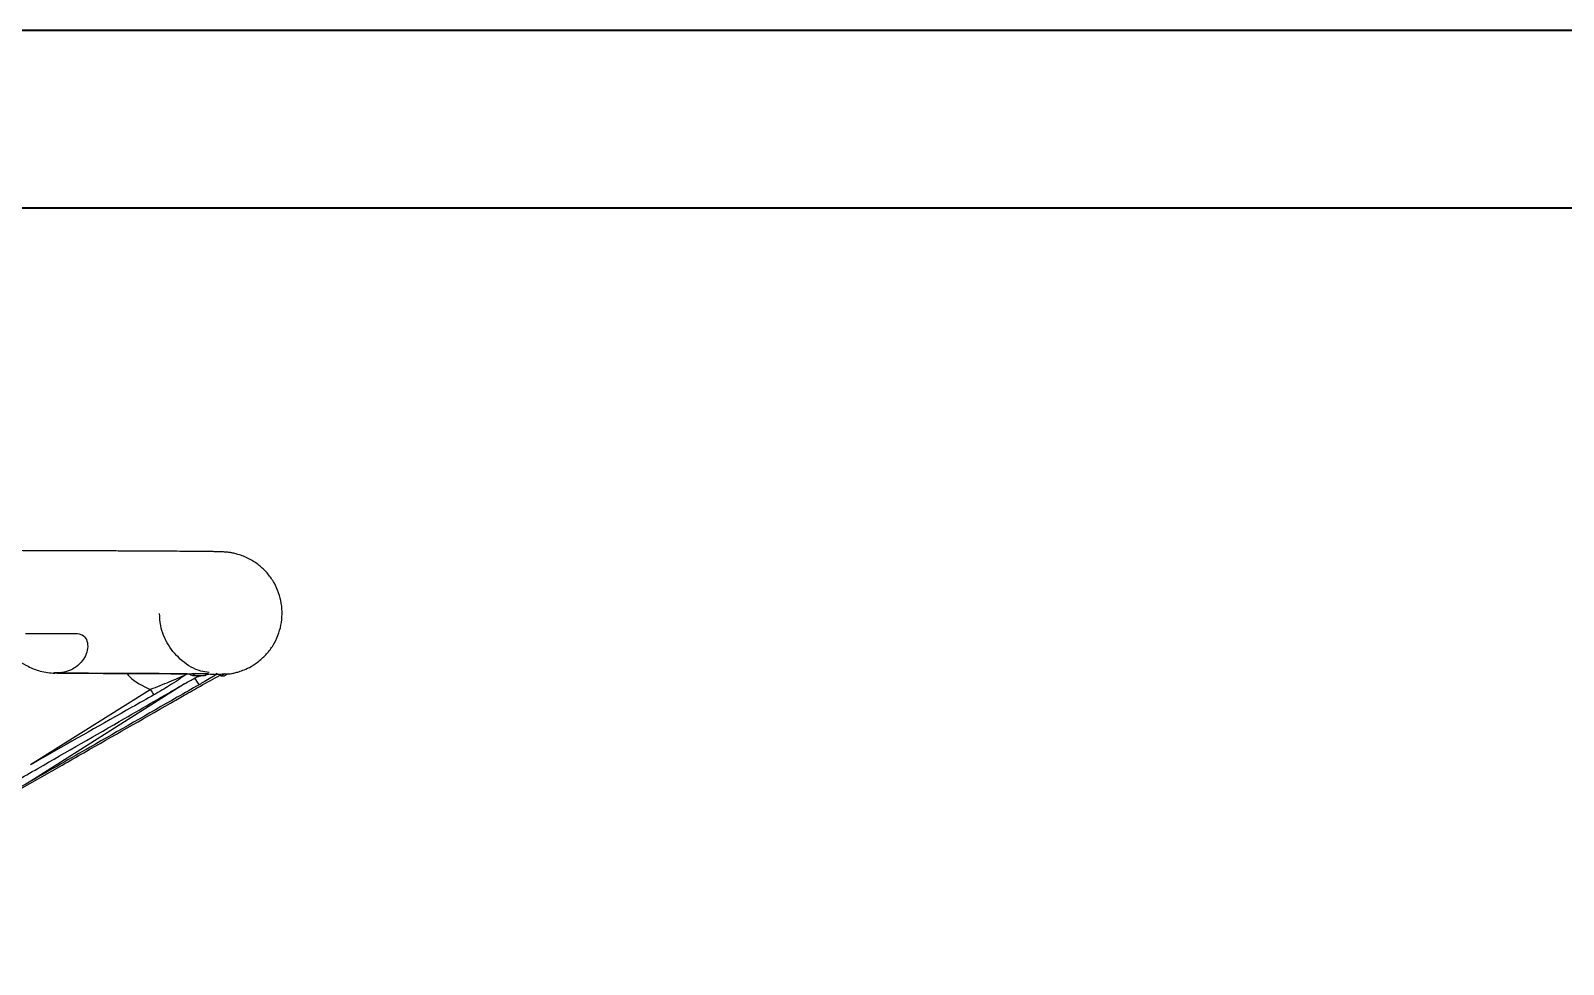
# Model space of a CAD drawing. Header units: millimetres. Extents: x 2180 to 4616, y 795 to 2518.
# Drawn here: x 3882.4 to 4132.7, y 2365.5 to 2518 of the extents above; entities that cross this region are included whole.
import ezdxf

# ---------------------------------------------------------------- set-up
doc = ezdxf.new("R2010")
doc.units = ezdxf.units.MM
doc.layers.add('AM_BOR', color=7, linetype='Continuous', lineweight=50)
doc.layers.add('粗实线', color=7, linetype='Continuous', lineweight=40)

# ---------------------------------------------------------------- blocks, each defined once
blk = doc.blocks.new('rA3')
at = {"layer": '粗实线'}
for p, q in [((753.384, 421.26), (333.384, 421.26)), ((748.384, 416.26), (358.384, 416.26))]:
    blk.add_line(p, q, dxfattribs=at)

msp = doc.modelspace()

# ---------------------------------------------------------------- linework, layer by layer
at = {"color": 7, "linetype": 'Continuous', "lineweight": 25}
for p, q in [((3886.254, 2413.102), (3886.771, 2413.025)), ((3888.123, 2413.095), (3886.254, 2413.102)), ((3909.391, 2412.998), (3908.944, 2412.647)), ((3908.944, 2412.647), (3910.808, 2412.629)), ((3909.391, 2412.998), (3911.43, 2412.979)), ((3910.67, 2412.631), (3909.54, 2412.375)), ((3911.43, 2412.979), (3910.808, 2412.629)), ((3910.808, 2412.629), (3910.85, 2412.679)), ((3911.459, 2412.809), (3910.841, 2412.669)), ((3910.862, 2412.656), (3911.429, 2412.972)), ((3912.908, 2412.942), (3912.709, 2412.974)), ((3914.106, 2412.941), (3913.584, 2412.59)), ((3913.584, 2412.59), (3914.11, 2412.573)), ((3914.106, 2412.941), (3914.68, 2412.922)), ((3914.68, 2412.922), (3914.11, 2412.573)), ((3882.446, 2398.087), (3901.972, 2410.383)), ((3907.578, 2411.293), (3882.469, 2395.385)), ((3869.267, 2387.634), (3887.567, 2398.009))]:
    msp.add_line(p, q, dxfattribs=at)
at = {"color": 7, "linetype": 'Continuous', "lineweight": 25, "flags": 128}
msp.add_lwpolyline([(3881.587, 2419.502), (3882.7, 2419.5), (3883.799, 2419.497), (3884.885, 2419.494), (3885.958, 2419.491), (3887.017, 2419.488), (3888.062, 2419.485), (3889.094, 2419.482), (3890.112, 2419.479)], dxfattribs=at)
at = {"color": 7, "linetype": 'Continuous', "lineweight": 25}
for centre, radius, start, end in [((3920.875, 2419.55), 13.797, 211.76479, 217.59759), ((3916.071, 2419.146), 16.6, 211.86232, 215.57834)]:
    msp.add_arc(centre, radius, start, end, dxfattribs=at)
for points, knots in [([(3914.622, 2412.887), (3914.677, 2412.893), (3914.818, 2412.908), (3915.2, 2412.965), (3915.768, 2413.078), (3916.489, 2413.27), (3917.402, 2413.597), (3918.527, 2414.145), (3919.785, 2414.992), (3921.013, 2416.155), (3922.064, 2417.57), (3922.857, 2419.165), (3923.357, 2420.879), (3923.545, 2422.656), (3923.416, 2424.438), (3922.974, 2426.169), (3922.232, 2427.794), (3921.215, 2429.263), (3919.955, 2430.526), (3918.59, 2431.479), (3917.331, 2432.086), (3916.334, 2432.427), (3915.577, 2432.614), (3914.995, 2432.717), (3914.551, 2432.774), (3914.183, 2432.807), (3913.769, 2432.832), (3913.379, 2432.845), (3912.79, 2432.859), (3912.005, 2432.873), (3911.072, 2432.885), (3909.886, 2432.897), (3908.502, 2432.91), (3906.839, 2432.923), (3904.905, 2432.936), (3902.702, 2432.948), (3900.236, 2432.961), (3897.51, 2432.974), (3894.53, 2432.986), (3891.301, 2432.999), (3887.829, 2433.011), (3884.121, 2433.022), (3880.182, 2433.034), (3876.021, 2433.045), (3871.644, 2433.056), (3867.06, 2433.066), (3862.276, 2433.076), (3857.303, 2433.085), (3852.148, 2433.094), (3846.821, 2433.103), (3841.333, 2433.111), (3835.694, 2433.119), (3829.915, 2433.126), (3824.008, 2433.132), (3817.984, 2433.138), (3811.859, 2433.144), (3805.647, 2433.149), (3799.367, 2433.153), (3793.042, 2433.157), (3786.709, 2433.16), (3780.433, 2433.163), (3774.382, 2433.165), (3768.937, 2433.166), (3764.161, 2433.167), (3759.031, 2433.168), (3755.396, 2433.168), (3753.148, 2433.168)], [0, 0, 0, 0, 0.0017465, 0.0044658, 0.0070078, 0.0098268, 0.0132699, 0.01777, 0.0233681, 0.0295284, 0.0358372, 0.0421771, 0.0485239, 0.0548725, 0.0612218, 0.0675716, 0.0739223, 0.080274, 0.0866264, 0.0929737, 0.0980915, 0.1017275, 0.1047111, 0.1075398, 0.110673, 0.1150505, 0.1222946, 0.1411051, 0.1636746, 0.1818588, 0.204115, 0.2240384, 0.2453355, 0.2673737, 0.2899055, 0.3127692, 0.3358643, 0.359126, 0.3825109, 0.405989, 0.4295389, 0.4531449, 0.4767954, 0.5004811, 0.5241948, 0.5479305, 0.5716831, 0.5954484, 0.619222, 0.6430003, 0.666779, 0.690554, 0.7143201, 0.7380713, 0.7617997, 0.7854945, 0.8091398, 0.8327115, 0.8561692, 0.8794397, 0.9023738, 0.9246109, 0.9449865, 0.9610624, 0.975932, 1, 1, 1, 1]), ([(3911.612, 2413.148), (3911.137, 2413.202), (3909.522, 2413.386), (3907.087, 2414.914), (3904.783, 2417.489), (3903.637, 2420.318), (3903.523, 2422.127), (3903.481, 2422.785)], [0, 0, 0, 0, 0.1056169, 0.3587267, 0.6111527, 0.8584905, 1, 1, 1, 1]), ([(3890.112, 2419.479), (3890.457, 2419.408), (3891.15, 2419.266), (3891.719, 2418.291), (3891.822, 2417.092), (3891.46, 2415.857), (3890.7, 2414.728), (3889.62, 2413.839), (3888.283, 2413.213), (3887.283, 2413.089), (3886.771, 2413.025)], [0, 0, 0, 0, 0.1246272, 0.2497104, 0.374925, 0.4997457, 0.6192737, 0.7500197, 0.8719212, 1, 1, 1, 1]), ([(3878.074, 2416.701), (3878.124, 2416.671), (3878.287, 2416.573), (3878.788, 2416.235), (3879.553, 2415.684), (3880.644, 2414.923), (3882.145, 2414.04), (3884.122, 2413.212), (3885.598, 2413.084), (3886.399, 2413.015)], [0, 0, 0, 0, 0.0359342, 0.1176904, 0.2156757, 0.3473896, 0.5215507, 0.740469, 1, 1, 1, 1]), ([(3886.575, 2413.017), (3886.464, 2413.028), (3886.33, 2413.041), (3886.265, 2413.093), (3886.254, 2413.102)], [0, 0, 0, 0, 0.8385203, 1, 1, 1, 1]), ([(3908.023, 2412.916), (3907.091, 2412.923), (3905.222, 2412.936), (3901.91, 2412.955), (3898.432, 2412.972), (3894.854, 2412.988), (3890.938, 2413.003), (3888.03, 2413.012), (3886.576, 2413.017)], [0, 0, 0, 0, 0.1923729, 0.3854946, 0.5383615, 0.6912284, 0.8456142, 1, 1, 1, 1]), ([(3886.771, 2413.025), (3889.068, 2413.017), (3893.685, 2413.001), (3899.487, 2412.976), (3904.518, 2412.95), (3907.017, 2412.932), (3908.273, 2412.923)], [0, 0, 0, 0, 0.2462727, 0.4950304, 0.7462729, 1, 1, 1, 1]), ([(3898.14, 2412.971), (3898.291, 2412.797), (3899.314, 2411.623), (3900.749, 2410.954), (3901.972, 2410.383)], [0, 0, 0, 0, 0.1477972, 1, 1, 1, 1]), ([(3901.972, 2410.383), (3901.972, 2410.383), (3901.973, 2410.384), (3901.978, 2410.386), (3901.995, 2410.394), (3903.07, 2410.807), (3905.127, 2411.63), (3906.951, 2412.412), (3907.859, 2412.801)], [0, 0, 0, 0, 0.0000729, 0.0006459, 0.0022521, 0.0083598, 0.5064763, 1, 1, 1, 1]), ([(3907.859, 2412.801), (3906.979, 2412.205), (3905.405, 2411.14), (3903.436, 2409.993), (3902.569, 2409.488)], [0, 0, 0, 0, 0.55969458, 1, 1, 1, 1]), ([(3907.355, 2411.169), (3907.921, 2411.49), (3908.82, 2412), (3909.705, 2412.465), (3910.033, 2412.636)], [0, 0, 0, 0, 0.6303803, 1, 1, 1, 1]), ([(3907.515, 2409.417), (3908.405, 2409.925), (3910.417, 2411.071), (3912.316, 2412.132), (3913.375, 2412.723)], [0, 0, 0, 0, 0.4426348, 1, 1, 1, 1]), ([(3908.273, 2412.923), (3908.434, 2412.931), (3908.702, 2412.944), (3909.051, 2412.975), (3909.272, 2412.994), (3909.359, 2412.998), (3909.387, 2412.998), (3909.39, 2412.998)], [0, 0, 0, 0, 0.3360223, 0.5579813, 0.7819403, 0.9725676, 1, 1, 1, 1]), ([(3908.273, 2412.923), (3908.376, 2412.866), (3908.63, 2412.725), (3908.836, 2412.655), (3908.923, 2412.648), (3908.944, 2412.647)], [0, 0, 0, 0, 0.33920621, 0.83862702, 1, 1, 1, 1]), ([(3912.872, 2412.859), (3912.189, 2412.448), (3911.263, 2411.89), (3910.218, 2411.289), (3909.944, 2411.132)], [0, 0, 0, 0, 0.73735145, 1, 1, 1, 1]), ([(3911.288, 2412.893), (3911.584, 2412.89), (3912.367, 2412.881), (3912.83, 2412.872), (3913.119, 2412.866)], [0, 0, 0, 0, 0.3779572, 1, 1, 1, 1]), ([(3911.43, 2412.979), (3911.447, 2412.978), (3911.473, 2412.977), (3911.421, 2412.967), (3911.403, 2412.964)], [0, 0, 0, 0, 0.6647465, 1, 1, 1, 1]), ([(3913.119, 2412.866), (3913.251, 2412.873), (3913.516, 2412.886), (3913.837, 2412.916), (3914.029, 2412.936), (3914.09, 2412.941), (3914.103, 2412.941), (3914.106, 2412.941)], [0, 0, 0, 0, 0.2814646, 0.5659598, 0.7573018, 0.9482948, 1, 1, 1, 1]), ([(3913.119, 2412.866), (3913.234, 2412.788), (3913.475, 2412.624), (3913.546, 2412.602), (3913.584, 2412.59)], [0, 0, 0, 0, 0.4773597, 1, 1, 1, 1]), ([(3880.056, 2395.421), (3881.239, 2396.101), (3887.153, 2399.499), (3896.266, 2404.748), (3904.161, 2409.319), (3907.355, 2411.169)], [0, 0, 0, 0, 0.1295721, 0.6478768, 1, 1, 1, 1]), ([(3909.944, 2411.132), (3908.754, 2410.451), (3902.809, 2407.051), (3893.648, 2401.8), (3885.691, 2397.233), (3882.469, 2395.385)], [0, 0, 0, 0, 0.1295185, 0.6476203, 1, 1, 1, 1]), ([(3902.569, 2409.488), (3901.376, 2408.813), (3895.407, 2405.441), (3888.701, 2401.639), (3883.195, 2398.512), (3882.446, 2398.087)], [0, 0, 0, 0, 0.1776255, 0.8881599, 1, 1, 1, 1]), ([(3887.567, 2398.009), (3888.75, 2398.685), (3894.666, 2402.062), (3901.317, 2405.866), (3906.771, 2408.991), (3907.515, 2409.417)], [0, 0, 0, 0, 0.1775689, 0.8878728, 1, 1, 1, 1]), ([(3882.469, 2395.385), (3873.776, 2390.395), (3856.389, 2380.415), (3838.992, 2370.452), (3830.294, 2365.471)], [0, 0, 0, 0, 0.49999991, 1, 1, 1, 1])]:
    msp.add_open_spline(points, degree=3, knots=knots, dxfattribs=at)

# ---------------------------------------------------------------- block references
at = {"layer": 'AM_BOR', "xscale": 5.80078125, "yscale": 5.80078125, "zscale": 5.80078125}
msp.add_blockref('rA3', (245.962, 74.322), dxfattribs=at)

doc.saveas('drawing.dxf')
